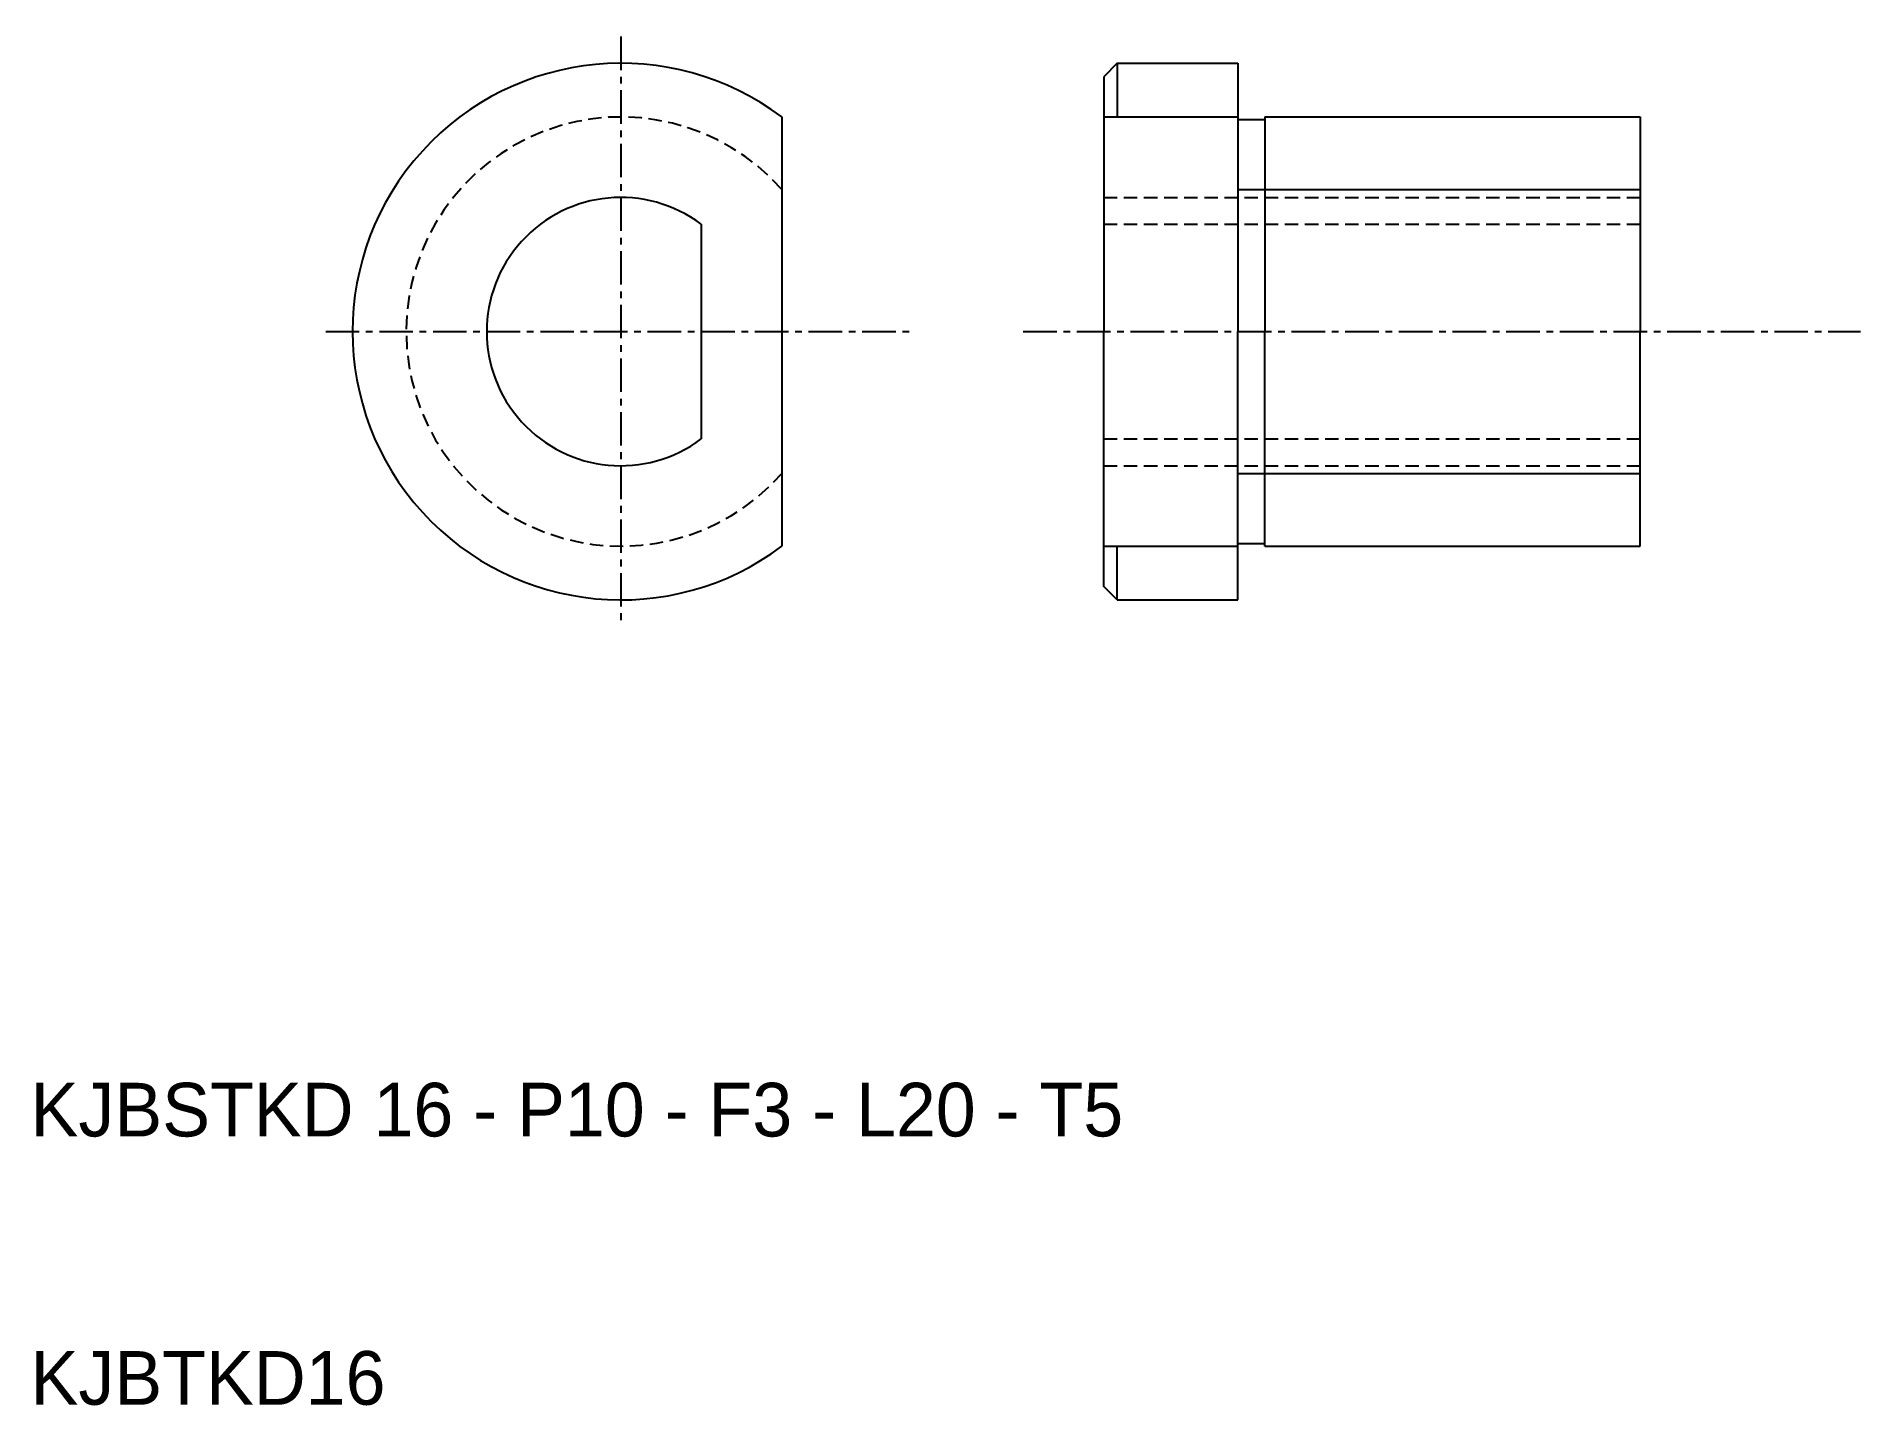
# Model space of a CAD drawing. Extents: x 10.2 to 78.2, y 10 to 61.
import ezdxf

# ---------------------------------------------------------------- set-up
doc = ezdxf.new("R2010")
doc.units = 0
doc.linetypes.add('CENTER', pattern=[2, 1.25, -0.25, 0.25, -0.25])
doc.linetypes.add('DASHED', pattern=[0.75, 0.5, -0.25])
doc.layers.get('0').update_dxf_attribs({"linetype": 'CONTINUOUS'})
doc.layers.add('CENTER', color=1, linetype='CENTER')

msp = doc.modelspace()

# ---------------------------------------------------------------- linework, layer by layer
for p, q in [((50.5, 60), (50, 59.5)), ((50.5, 60), (55, 60)), ((50, 59.5), (50, 50)), ((55, 57.9), (56, 57.9)), ((56, 58), (70, 58)), ((70, 58), (70, 50)), ((50, 40.5), (50, 50)), ((70, 42), (70, 50)), ((55, 42.1), (56, 42.1)), ((56, 42), (70, 42)), ((50.5, 40), (50, 40.5)), ((50.5, 40), (55, 40))]:
    msp.add_line(p, q)
at = {"color": 7, "linetype": 'CONTINUOUS'}
for p, q in [((50.5, 60), (50.5, 58)), ((55, 60), (55, 50)), ((38, 58), (38, 42)), ((50, 58), (55, 58)), ((56, 58), (56, 50)), ((55, 55.292), (70, 55.292)), ((35, 54), (35, 46)), ((55, 40), (55, 50)), ((56, 42), (56, 50)), ((55, 44.708), (70, 44.708)), ((50, 42), (55, 42)), ((50.5, 40), (50.5, 42))]:
    msp.add_line(p, q, dxfattribs=at)
at = {"color": 3, "linetype": 'DASHED'}
for p, q in [((50, 55), (70, 55)), ((50, 54), (70, 54)), ((50, 46), (70, 46)), ((50, 45), (70, 45))]:
    msp.add_line(p, q, dxfattribs=at)
at = {"color": 7, "linetype": 'CONTINUOUS'}
for radius in [10, 5]:
    msp.add_arc((32, 50), radius, 53.1301, 306.8699, dxfattribs=at)
at = {"color": 3, "linetype": 'DASHED'}
msp.add_arc((32, 50), 8, 41.40962, 318.59038, dxfattribs=at)
at = {"layer": 'CENTER'}
for p, q in [((32, 61), (32, 39)), ((21, 50), (43, 50)), ((47, 50), (78.208, 50))]:
    msp.add_line(p, q, dxfattribs=at)

# ---------------------------------------------------------------- texts
at = {"color": 7, "linetype": 'CONTINUOUS'}
for s, p in [('KJBSTKD 16 - P10 - F3 - L20 - T5', (10, 20)), ('KJBTKD16', (10, 10))]:
    msp.add_text(s, height=2, dxfattribs=at).set_placement(p)

doc.saveas('drawing.dxf')
